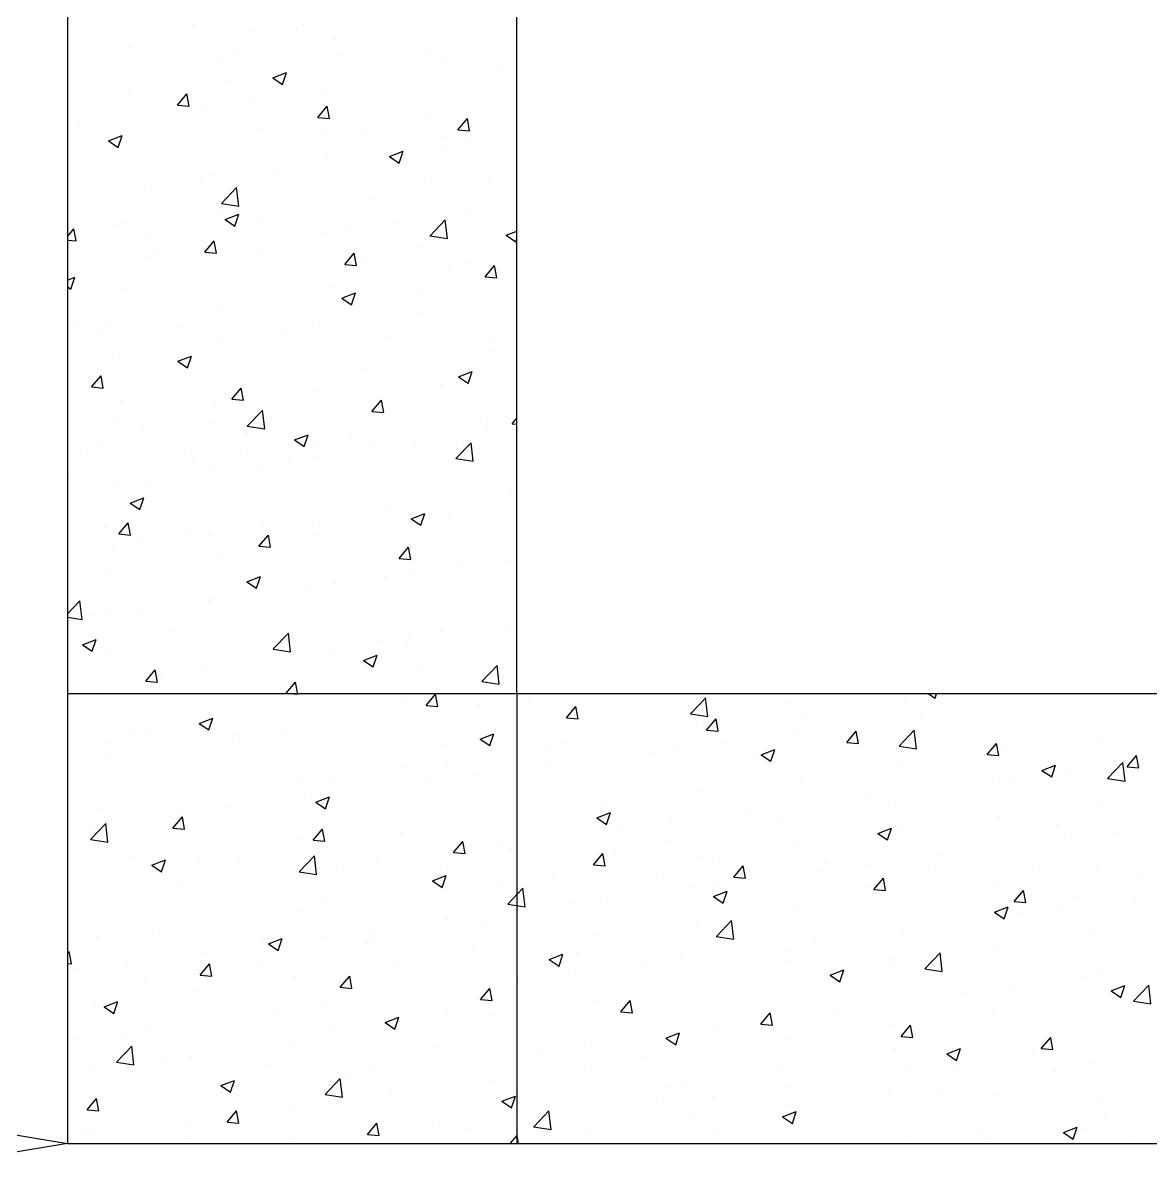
# Model space of a CAD drawing. Header units: millimetres. Extents: x 331487 to 517269, y 198509 to 399936.
# Drawn here: x 425922 to 426499, y 317887 to 318477 of the extents above; entities that cross this region are included whole.
import ezdxf

# ---------------------------------------------------------------- set-up
doc = ezdxf.new("R2010")
doc.units = ezdxf.units.MM
doc.header["$MEASUREMENT"] = 0
doc.layers.add('COLUMN', color=6, linetype='Continuous')
doc.layers.add('FOOTING', color=5, linetype='Continuous')

# ---------------------------------------------------------------- blocks, each defined once
blk = doc.blocks.new('_ClosedBlank')
at = {"color": 0, "linetype": 'ByBlock', "lineweight": -2}
for p, q in [((-1, 0.1667), (0, 0)), ((-1, 0.1667), (-1, -0.1667)), ((0, 0), (-1, -0.1667))]:
    blk.add_line(p, q, dxfattribs=at)

msp = doc.modelspace()

# ---------------------------------------------------------------- linework, layer by layer
at = {"layer": 'COLUMN'}
for p, q in [((425944.35, 321603.51), (425944.35, 317903.51)), ((426174.35, 318133.51), (426174.35, 321603.51)), ((427974.35, 318133.51), (426174.35, 318133.51)), ((425944.35, 317903.51), (428204.35, 317903.51))]:
    msp.add_line(p, q, dxfattribs=at)
at = {"layer": 'COLUMN', "color": 2, "linetype": 'Continuous'}
for p, q in [((425977.02, 318474.22), (425977.02, 318474.22)), ((426008.54, 318475.73), (426008.54, 318475.73)), ((426061.92, 318473.48), (426061.92, 318473.48)), ((426064.92, 318475.8), (426064.92, 318475.8)), ((426039.89, 318472.5), (426039.89, 318472.5)), ((426081.53, 318468.17), (426081.53, 318468.17)), ((426115.3, 318471.22), (426115.3, 318471.22)), ((426168.69, 318468.97), (426168.69, 318468.97)), ((425976.24, 318464.55), (425976.24, 318464.55)), ((425976.74, 318464.19), (425976.74, 318464.19)), ((426029.62, 318462.3), (426029.62, 318462.3)), ((426129.6, 318461.87), (426129.6, 318461.87)), ((426023.21, 318458.16), (426023.21, 318458.16)), ((426083.01, 318460.04), (426083.01, 318460.04)), ((426136.39, 318457.79), (426136.39, 318457.79)), ((426049.45, 318448.68), (426056.45, 318451.37)), ((426054.42, 318445.32), (426056.45, 318451.36)), ((426078.25, 318454.83), (426078.25, 318454.83)), ((426139.65, 318449.66), (426139.65, 318449.66)), ((426164.68, 318452.95), (426164.68, 318452.95)), ((425964.9, 318448.15), (425964.9, 318448.15)), ((426026.31, 318447.34), (426026.31, 318447.34)), ((426049.45, 318448.68), (426054.43, 318445.32)), ((425975.8, 318440.93), (425975.8, 318440.93)), ((426000.71, 318434.66), (426005.53, 318440.41)), ((426006.68, 318434.13), (426005.53, 318440.4)), ((426076.49, 318441.34), (426076.49, 318441.34)), ((426000.71, 318434.66), (426006.69, 318434.14)), ((426013.58, 318433.06), (426013.58, 318433.06)), ((426038.62, 318436.35), (426038.62, 318436.35)), ((426072.43, 318428.39), (426077.26, 318434.13)), ((426078.41, 318427.86), (426077.25, 318434.12)), ((426072.43, 318428.39), (426078.41, 318427.86)), ((426128.38, 318428.58), (426128.38, 318428.58)), ((426144.16, 318422.11), (426148.98, 318427.86)), ((426150.14, 318421.58), (426148.98, 318427.85)), ((425950.43, 318424.74), (425950.43, 318424.74)), ((425988.64, 318424.9), (425988.64, 318424.9)), ((426042.03, 318422.65), (426042.03, 318422.65)), ((426077.04, 318421.54), (426077.04, 318421.54)), ((426095.41, 318420.39), (426095.41, 318420.39)), ((426144.16, 318422.11), (426150.14, 318421.59)), ((425965.43, 318416.42), (425972.43, 318419.11)), ((425965.43, 318416.42), (425970.4, 318413.07)), ((425970.4, 318413.07), (425972.43, 318419.11)), ((426025.1, 318414.05), (426025.1, 318414.05)), ((426135.72, 318418.51), (426135.72, 318418.51)), ((426148.79, 318418.13), (426148.79, 318418.13)), ((426077.4, 318408.5), (426077.4, 318408.5)), ((426109.14, 318408.42), (426116.14, 318411.1)), ((426109.14, 318408.42), (426114.12, 318405.06)), ((426113.34, 318410.21), (426113.34, 318410.21)), ((426114.11, 318405.06), (426116.14, 318411.1)), ((426138.37, 318413.51), (426138.37, 318413.51)), ((425974.59, 318407.64), (425974.59, 318407.64)), ((426012.31, 318396.91), (426012.31, 318396.91)), ((426019.09, 318398.49), (426019.09, 318398.49)), ((426050.18, 318401.9), (426050.18, 318401.9)), ((426159.68, 318396.55), (426159.68, 318396.55)), ((425987.28, 318393.62), (425987.28, 318393.62)), ((426023.14, 318384.37), (426030.93, 318392.48)), ((426032.02, 318382.97), (426030.92, 318392.47)), ((426127.16, 318395.3), (426127.16, 318395.3)), ((425960.77, 318388.48), (425960.77, 318388.48)), ((426075.82, 318388.25), (426075.82, 318388.25)), ((426101.37, 318386.54), (426101.37, 318386.54)), ((426023.13, 318384.35), (426032.02, 318382.97)), ((426023.88, 318380.76), (426023.88, 318380.76)), ((426025.12, 318376.16), (426032.12, 318378.85)), ((426030.09, 318372.81), (426032.12, 318378.85)), ((426149.94, 318379.06), (426149.94, 318379.06)), ((425969.17, 318373.8), (425969.17, 318373.8)), ((425973.37, 318374.35), (425973.37, 318374.35)), ((426025.12, 318376.16), (426030.09, 318372.81)), ((426043.05, 318376.53), (426043.05, 318376.53)), ((426112.07, 318374.07), (426112.07, 318374.07)), ((426129.87, 318367.81), (426137.66, 318375.93)), ((426138.75, 318366.42), (426137.64, 318375.92)), ((425944.35, 318367.49), (425947.68, 318371.46)), ((425948.83, 318365.19), (425947.68, 318371.45)), ((426022.55, 318371.55), (426022.55, 318371.55)), ((426075.94, 318369.29), (426075.94, 318369.29)), ((426087.03, 318370.77), (426087.03, 318370.77)), ((426129.32, 318367.03), (426129.32, 318367.03)), ((426129.85, 318367.8), (426138.75, 318366.42)), ((426168.83, 318368.15), (426174.35, 318370.27)), ((426168.83, 318368.15), (426173.81, 318364.8)), ((425944.35, 318365.59), (425948.84, 318365.19)), ((425984.73, 318366.52), (425984.73, 318366.52)), ((426014.58, 318359.44), (426019.4, 318365.19)), ((426020.56, 318358.91), (426019.4, 318365.18)), ((426023.88, 318362.46), (426023.88, 318362.46)), ((426125.95, 318362.01), (426125.95, 318362.01)), ((426173.8, 318364.8), (426174.35, 318366.42)), ((425986, 318357.47), (425986, 318357.47)), ((425990.26, 318360.37), (425990.26, 318360.37)), ((426014.58, 318359.44), (426020.56, 318358.92)), ((426043.64, 318358.11), (426043.64, 318358.11)), ((426074.6, 318354.96), (426074.6, 318354.96)), ((426086.31, 318353.17), (426091.13, 318358.91)), ((426092.28, 318352.64), (426091.13, 318358.9)), ((426097.02, 318355.86), (426097.02, 318355.86)), ((425960.97, 318354.18), (425960.97, 318354.18)), ((426086.31, 318353.17), (426092.29, 318352.64)), ((426139.56, 318351.55), (426139.56, 318351.55)), ((426150.4, 318353.6), (426150.4, 318353.6)), ((426158.04, 318346.89), (426162.86, 318352.64)), ((426164.01, 318346.36), (426162.85, 318352.63)), ((425944.35, 318345.16), (425948.1, 318346.6)), ((425946.07, 318340.55), (425948.09, 318346.6)), ((426022.67, 318347.47), (426022.67, 318347.47)), ((426158.04, 318346.89), (426164.01, 318346.37)), ((425944.35, 318341.72), (425946.07, 318340.55)), ((425972.16, 318341.07), (425972.16, 318341.07)), ((426081.24, 318341.54), (426081.24, 318341.54)), ((426084.81, 318335.9), (426091.81, 318338.59)), ((426089.78, 318332.54), (426091.81, 318338.59)), ((426123.63, 318339.61), (426123.63, 318339.61)), ((426022.92, 318331.53), (426022.92, 318331.53)), ((426084.81, 318335.9), (426089.78, 318332.55)), ((426085.76, 318334.63), (426085.76, 318334.63)), ((426060.72, 318331.33), (426060.72, 318331.33)), ((426124.73, 318328.72), (426124.73, 318328.72)), ((425949.28, 318322.97), (425949.28, 318322.97)), ((425964.6, 318321.52), (425964.6, 318321.52)), ((425997.57, 318323.02), (425997.57, 318323.02)), ((426002.66, 318320.71), (426002.66, 318320.71)), ((426073.39, 318321.68), (426073.39, 318321.68)), ((425959.7, 318318.03), (425959.7, 318318.03)), ((426021.45, 318314.18), (426021.45, 318314.18)), ((426056.04, 318318.46), (426056.04, 318318.46)), ((426109.42, 318316.2), (426109.42, 318316.2)), ((426162.8, 318313.95), (426162.8, 318313.95)), ((425970.94, 318307.78), (425970.94, 318307.78)), ((426160.48, 318308.49), (426160.48, 318308.49)), ((426000.79, 318303.65), (426007.79, 318306.34)), ((426000.79, 318303.65), (426005.76, 318300.29)), ((426005.76, 318300.29), (426007.79, 318306.33)), ((425956.73, 318290.5), (425961.55, 318296.24)), ((425962.71, 318289.97), (425961.55, 318296.24)), ((426097.32, 318300.17), (426097.32, 318300.17)), ((426144.5, 318295.64), (426151.5, 318298.33)), ((426149.47, 318292.28), (426151.5, 318298.33)), ((426174.03, 318301.83), (426174.03, 318301.83)), ((425956.73, 318290.5), (425962.71, 318289.97)), ((426034.42, 318291.89), (426034.42, 318291.89)), ((426059.45, 318295.19), (426059.45, 318295.19)), ((426123.52, 318295.43), (426123.52, 318295.43)), ((426135.43, 318291.88), (426135.43, 318291.88)), ((426144.5, 318295.64), (426149.48, 318292.28)), ((426028.46, 318284.22), (426033.28, 318289.97)), ((426028.46, 318284.22), (426034.44, 318283.7)), ((426034.43, 318283.69), (426033.28, 318289.96)), ((426072.17, 318288.39), (426072.17, 318288.39)), ((425971.26, 318283.58), (425971.26, 318283.58)), ((426020.23, 318280.89), (426020.23, 318280.89)), ((426036.4, 318270.4), (426044.19, 318278.52)), ((426045.28, 318269.01), (426044.18, 318278.51)), ((426077.11, 318281.87), (426077.11, 318281.87)), ((426100.18, 318277.95), (426105.01, 318283.69)), ((426106.16, 318277.42), (426105, 318283.69)), ((425969.72, 318274.49), (425969.72, 318274.49)), ((426100.19, 318277.95), (426106.16, 318277.42)), ((426171.91, 318271.67), (426174.35, 318274.58)), ((425983.18, 318269.62), (425983.18, 318269.62)), ((426018.79, 318271.86), (426018.79, 318271.86)), ((426036.39, 318270.39), (426045.28, 318269.01)), ((426036.57, 318267.36), (426036.57, 318267.36)), ((426134.17, 318269.05), (426134.17, 318269.05)), ((426159.21, 318272.34), (426159.21, 318272.34)), ((426159.39, 318269.93), (426159.39, 318269.93)), ((426171.91, 318271.67), (426174.35, 318271.46)), ((426172.81, 318268.54), (426172.81, 318268.54)), ((425960.47, 318261.85), (425960.47, 318261.85)), ((426060.48, 318263.39), (426067.48, 318266.07)), ((426060.48, 318263.39), (426065.45, 318260.03)), ((426065.45, 318260.03), (426067.48, 318266.07)), ((426071.02, 318260.73), (426071.02, 318260.73)), ((426089.95, 318265.1), (426089.95, 318265.1)), ((426122.3, 318262.14), (426122.3, 318262.14)), ((426143.13, 318253.85), (426150.91, 318261.97)), ((426143.33, 318262.85), (426143.33, 318262.85)), ((426152.01, 318252.46), (426150.9, 318261.95)), ((425950.89, 318258.44), (425950.89, 318258.44)), ((426004.27, 318256.18), (426004.27, 318256.18)), ((426033.14, 318255.75), (426033.14, 318255.75)), ((426070.96, 318255.1), (426070.96, 318255.1)), ((426101.07, 318259.91), (426101.07, 318259.91)), ((426008.11, 318252.45), (426008.11, 318252.45)), ((426042.75, 318249.9), (426042.75, 318249.9)), ((426057.65, 318253.93), (426057.65, 318253.93)), ((426111.03, 318251.67), (426111.03, 318251.67)), ((426143.11, 318253.84), (426152.01, 318252.46)), ((426164.42, 318249.42), (426164.42, 318249.42)), ((425944.96, 318244.14), (425944.96, 318244.14)), ((426019.02, 318247.6), (426019.02, 318247.6)), ((425968.51, 318241.2), (425968.51, 318241.2)), ((425984.43, 318239.89), (425984.43, 318239.89)), ((426170.77, 318237.89), (426170.77, 318237.89)), ((425976.46, 318231.13), (425983.46, 318233.82)), ((425976.46, 318231.13), (425981.43, 318227.78)), ((425981.43, 318227.78), (425983.45, 318233.82)), ((426132.9, 318232.9), (426132.9, 318232.9)), ((426171.6, 318235.25), (426171.6, 318235.25)), ((426107.87, 318229.6), (426107.87, 318229.6)), ((426120.17, 318223.12), (426127.17, 318225.81)), ((426121.08, 318228.85), (426121.08, 318228.85)), ((426125.14, 318219.77), (426127.17, 318225.81)), ((425970.61, 318215.28), (425975.43, 318221.02)), ((425976.58, 318214.75), (425975.43, 318221.02)), ((426044.71, 318221.29), (426044.71, 318221.29)), ((426069.74, 318221.81), (426069.74, 318221.81)), ((426120.17, 318223.12), (426125.14, 318219.77)), ((426139.26, 318224.92), (426139.26, 318224.92)), ((425963.29, 318218.78), (425963.29, 318218.78)), ((425970.61, 318215.28), (425976.59, 318214.76)), ((426006.84, 318216.3), (426006.84, 318216.3)), ((426016.67, 318216.53), (426016.67, 318216.53)), ((426017.8, 318214.31), (426017.8, 318214.31)), ((426042.33, 318209), (426047.15, 318214.75)), ((426048.31, 318208.47), (426047.15, 318214.74)), ((426070.05, 318214.27), (426070.05, 318214.27)), ((426080.94, 318214.91), (426080.94, 318214.91)), ((425967.29, 318207.91), (425967.29, 318207.91)), ((425981.8, 318213.01), (425981.8, 318213.01)), ((426042.33, 318209), (426048.31, 318208.48)), ((426114.06, 318202.73), (426118.88, 318208.47)), ((426120.03, 318202.2), (426118.88, 318208.47)), ((426123.44, 318212.02), (426123.44, 318212.02)), ((426022.62, 318204.9), (426022.62, 318204.9)), ((426114.06, 318202.73), (426120.04, 318202.2)), ((426170.38, 318201.96), (426170.38, 318201.96)), ((426144.47, 318198.45), (426144.47, 318198.45)), ((425964.31, 318194.89), (425964.31, 318194.89)), ((426036.15, 318190.87), (426043.15, 318193.56)), ((426036.15, 318190.87), (426041.12, 318187.52)), ((426041.12, 318187.51), (426043.14, 318193.56)), ((426081.56, 318190.16), (426081.56, 318190.16)), ((426106.59, 318193.46), (426106.59, 318193.46)), ((426119.87, 318195.56), (426119.87, 318195.56)), ((426068.52, 318188.52), (426068.52, 318188.52)), ((425944.35, 318174.46), (425950.72, 318181.11)), ((425951.82, 318171.6), (425950.71, 318181.09)), ((426016.59, 318181.02), (426016.59, 318181.02)), ((426018.4, 318181.85), (426018.4, 318181.85)), ((425944.35, 318172.75), (425951.82, 318171.6)), ((425955.5, 318173.57), (425955.5, 318173.57)), ((425966.08, 318174.62), (425966.08, 318174.62)), ((425980.53, 318176.86), (425980.53, 318176.86)), ((426169.16, 318168.67), (426169.16, 318168.67)), ((425952.12, 318158.62), (425959.13, 318161.31)), ((425957.09, 318155.26), (425959.12, 318161.3)), ((425997.2, 318165.43), (425997.2, 318165.43)), ((426049.66, 318156.44), (426057.45, 318164.56)), ((426050.58, 318163.17), (426050.58, 318163.17)), ((426058.54, 318155.04), (426057.44, 318164.54)), ((426103.96, 318160.92), (426103.96, 318160.92)), ((426118.65, 318162.27), (426118.65, 318162.27)), ((426135.13, 318165.25), (426135.13, 318165.25)), ((425952.12, 318158.62), (425957.1, 318155.26)), ((426049.65, 318156.42), (426058.54, 318155.04)), ((426067.31, 318155.23), (426067.31, 318155.23)), ((426076.81, 318155.24), (426076.81, 318155.24)), ((426118.16, 318159), (426118.16, 318159)), ((426157.34, 318158.66), (426157.34, 318158.66)), ((425964.9, 318154.25), (425964.9, 318154.25)), ((426018.28, 318152), (426018.28, 318152)), ((426055.25, 318150.72), (426055.25, 318150.72)), ((426071.66, 318149.74), (426071.66, 318149.74)), ((426080.29, 318154.02), (426080.29, 318154.02)), ((426095.84, 318150.61), (426102.84, 318153.3)), ((426095.84, 318150.61), (426100.81, 318147.25)), ((426100.81, 318147.25), (426102.84, 318153.3)), ((425984.48, 318140.06), (425989.3, 318145.8)), ((425990.46, 318139.53), (425989.3, 318145.8)), ((426015.37, 318147.73), (426015.37, 318147.73)), ((426018.5, 318145.23), (426018.5, 318145.23)), ((426125.05, 318147.49), (426125.05, 318147.49)), ((426156.38, 318139.89), (426164.17, 318148)), ((426159.09, 318143.3), (426159.09, 318143.3)), ((426165.26, 318138.49), (426164.16, 318147.99)), ((425954.22, 318137.42), (425954.22, 318137.42)), ((425964.86, 318141.33), (425964.86, 318141.33)), ((425984.48, 318140.06), (425990.46, 318139.54)), ((425992.1, 318142.41), (425992.1, 318142.41)), ((426056.21, 318133.78), (426061.03, 318139.53)), ((426062.18, 318133.25), (426061.03, 318139.52)), ((426156.37, 318139.87), (426165.26, 318138.49)), ((425960.18, 318135.22), (425960.18, 318135.22)), ((426056.21, 318133.78), (426062.19, 318133.26)), ((426100.78, 318133.29), (426100.78, 318133.29)), ((426127.94, 318127.51), (426132.76, 318133.25)), ((426133.91, 318126.98), (426132.75, 318133.25)), ((426167.95, 318135.38), (426167.95, 318135.38)), ((426180.04, 318131.17), (426180.04, 318131.17)), ((426263.11, 318123.33), (426270.9, 318131.45)), ((426271.99, 318121.94), (426270.88, 318131.44)), ((426384.87, 318133.51), (426388.24, 318131.24)), ((426388.23, 318131.23), (426389, 318133.51)), ((426117.44, 318128.98), (426117.44, 318128.98)), ((426127.94, 318127.51), (426133.91, 318126.99)), ((426155.01, 318127.88), (426155.01, 318127.88)), ((426199.66, 318121.23), (426204.48, 318126.98)), ((426205.64, 318120.7), (426204.48, 318126.97)), ((426313.92, 318128.32), (426313.92, 318128.32)), ((426372.46, 318130.53), (426372.46, 318130.53)), ((426405.86, 318124.93), (426405.86, 318124.93)), ((426443.73, 318129.91), (426443.73, 318129.91)), ((426011.82, 318118.36), (426018.82, 318121.04)), ((426016.79, 318115), (426018.81, 318121.04)), ((426042.46, 318123.28), (426042.46, 318123.28)), ((426066.09, 318121.94), (426066.09, 318121.94)), ((426091.85, 318119.56), (426091.85, 318119.56)), ((426199.66, 318121.23), (426205.64, 318120.71)), ((426263.09, 318123.32), (426271.99, 318121.94)), ((426271.39, 318114.96), (426276.21, 318120.7)), ((426277.36, 318114.43), (426276.21, 318120.7)), ((426320.52, 318123.03), (426320.52, 318123.03)), ((426380.82, 318121.63), (426380.82, 318121.63)), ((425977.3, 318114.6), (425977.3, 318114.6)), ((425984.14, 318113.26), (425984.14, 318113.26)), ((426011.82, 318118.36), (426016.79, 318115)), ((426014.15, 318114.44), (426014.15, 318114.44)), ((426053.98, 318114.58), (426053.98, 318114.58)), ((426255.6, 318118.31), (426255.6, 318118.31)), ((426270.01, 318116.63), (426270.01, 318116.63)), ((426271.39, 318114.96), (426277.36, 318114.44)), ((426317.67, 318113.31), (426317.67, 318113.31)), ((426343.11, 318108.68), (426347.93, 318114.43)), ((426349.09, 318108.15), (426347.93, 318114.42)), ((426369.83, 318106.78), (426377.62, 318114.9)), ((426378.71, 318105.39), (426377.61, 318114.89)), ((425963.64, 318108.04), (425963.64, 318108.04)), ((426028.95, 318111.28), (426028.95, 318111.28)), ((426030.69, 318112.34), (426030.69, 318112.34)), ((426084.07, 318110.09), (426084.07, 318110.09)), ((426137.45, 318107.83), (426137.45, 318107.83)), ((426155.53, 318110.35), (426162.53, 318113.04)), ((426155.53, 318110.35), (426160.5, 318106.99)), ((426160.5, 318106.99), (426162.53, 318113.03)), ((426197.29, 318108.3), (426197.29, 318108.3)), ((426218.67, 318109.59), (426218.67, 318109.59)), ((426279.8, 318108.33), (426279.8, 318108.33)), ((426343.11, 318108.68), (426349.09, 318108.16)), ((426414.84, 318102.41), (426419.66, 318108.15)), ((426420.81, 318101.88), (426419.66, 318108.15)), ((426473.1, 318110.68), (426473.1, 318110.68)), ((425965.79, 318102.97), (425965.79, 318102.97)), ((426166.73, 318102.09), (426166.73, 318102.09)), ((426190.83, 318105.58), (426190.83, 318105.58)), ((426244.21, 318103.32), (426244.21, 318103.32)), ((426254.76, 318105.03), (426254.76, 318105.03)), ((426299.24, 318102.34), (426306.24, 318105.03)), ((426299.24, 318102.34), (426304.22, 318098.98)), ((426304.21, 318098.98), (426306.24, 318105.02)), ((426369.82, 318106.77), (426378.71, 318105.39)), ((426414.84, 318102.41), (426420.82, 318101.88)), ((426422.59, 318104.28), (426422.59, 318104.28)), ((426486.57, 318096.13), (426491.39, 318101.88)), ((426492.54, 318095.6), (426491.38, 318101.87)), ((426116.22, 318095.69), (426116.22, 318095.69)), ((426138.97, 318098.29), (426138.97, 318098.29)), ((426191.61, 318096.72), (426191.61, 318096.72)), ((426297.6, 318101.07), (426297.6, 318101.07)), ((426350.98, 318098.81), (426350.98, 318098.81)), ((426371.25, 318097.24), (426371.25, 318097.24)), ((426404.36, 318096.55), (426404.36, 318096.55)), ((426442.95, 318094.33), (426449.96, 318097.02)), ((426447.92, 318090.97), (426449.95, 318097.02)), ((426476.56, 318090.23), (426484.35, 318098.35)), ((426480.58, 318098.78), (426480.58, 318098.78)), ((426485.44, 318088.84), (426484.33, 318098.33)), ((426484.75, 318098.69), (426484.75, 318098.69)), ((426486.57, 318096.13), (426492.54, 318095.61)), ((426153.73, 318091.73), (426153.73, 318091.73)), ((426319.31, 318089.74), (426319.31, 318089.74)), ((426417.43, 318090.47), (426417.43, 318090.47)), ((426442.95, 318094.33), (426447.93, 318090.97)), ((426457.74, 318094.3), (426457.74, 318094.3)), ((426476.54, 318090.22), (426485.44, 318088.84)), ((426064.88, 318088.65), (426064.88, 318088.65)), ((426080.65, 318088.28), (426080.65, 318088.28)), ((426128.7, 318088.44), (426128.7, 318088.44)), ((426379.55, 318085.48), (426379.55, 318085.48)), ((426426.43, 318088.68), (426426.43, 318088.68)), ((426012.94, 318081.15), (426012.94, 318081.15)), ((426022.33, 318078.27), (426022.33, 318078.27)), ((426065.55, 318080.12), (426065.55, 318080.12)), ((426071.51, 318078.09), (426078.51, 318080.78)), ((426071.51, 318078.09), (426076.48, 318074.74)), ((426076.48, 318074.74), (426078.5, 318080.78)), ((426268.8, 318083.34), (426268.8, 318083.34)), ((426354.52, 318082.19), (426354.52, 318082.19)), ((426368.11, 318078.67), (426368.11, 318078.67)), ((425962.43, 318074.75), (425962.43, 318074.75)), ((426002.64, 318071.84), (426002.64, 318071.84)), ((426027.67, 318075.14), (426027.67, 318075.14)), ((426215.22, 318070.09), (426222.22, 318072.77)), ((426217.45, 318076.3), (426217.45, 318076.3)), ((426220.19, 318066.73), (426222.22, 318072.77)), ((426291.36, 318073.87), (426291.36, 318073.87)), ((426471.89, 318077.39), (426471.89, 318077.39)), ((425956.19, 318059.03), (425963.98, 318067.14)), ((425965.07, 318057.63), (425963.97, 318067.13)), ((425964.01, 318068.26), (425964.01, 318068.26)), ((425998.36, 318064.84), (426003.18, 318070.59)), ((426004.33, 318064.31), (426003.18, 318070.58)), ((426165.52, 318068.8), (426165.52, 318068.8)), ((426215.22, 318070.09), (426220.19, 318066.73)), ((426253.49, 318068.89), (426253.49, 318068.89)), ((426309.79, 318068.66), (426309.79, 318068.66)), ((426421.37, 318070.99), (426421.37, 318070.99)), ((426450.39, 318066.72), (426450.39, 318066.72)), ((425957.83, 318063.5), (425957.83, 318063.5)), ((425998.36, 318064.84), (426004.34, 318064.32)), ((426011.21, 318061.24), (426011.21, 318061.24)), ((426070.08, 318058.56), (426074.91, 318064.31)), ((426076.06, 318058.03), (426074.9, 318064.3)), ((426115, 318062.4), (426115, 318062.4)), ((426228.46, 318065.59), (426228.46, 318065.59)), ((426358.93, 318062.08), (426365.93, 318064.76)), ((426358.93, 318062.08), (426363.91, 318058.72)), ((426363.9, 318058.72), (426365.93, 318064.76)), ((426370.03, 318063.95), (426370.03, 318063.95)), ((426479.31, 318062.64), (426479.31, 318062.64)), ((425956.18, 318059.01), (425965.07, 318057.63)), ((426063.66, 318055.36), (426063.66, 318055.36)), ((426064.59, 318058.99), (426064.59, 318058.99)), ((426070.08, 318058.56), (426076.06, 318058.04)), ((426117.98, 318056.73), (426117.98, 318056.73)), ((426141.81, 318052.29), (426146.63, 318058.03)), ((426147.79, 318051.76), (426146.63, 318058.03)), ((426165.3, 318057.28), (426165.3, 318057.28)), ((426171.36, 318054.48), (426171.36, 318054.48)), ((426251.48, 318058.64), (426251.48, 318058.64)), ((426318.09, 318056.45), (426318.09, 318056.45)), ((426392.07, 318056.71), (426392.07, 318056.71)), ((426454.27, 318059.34), (426454.27, 318059.34)), ((425978.91, 318050.07), (425978.91, 318050.07)), ((425987.48, 318045.84), (425994.49, 318048.53)), ((425992.45, 318042.48), (425994.48, 318048.53)), ((426062.92, 318042.47), (426070.71, 318050.59)), ((426071.8, 318041.08), (426070.69, 318050.58)), ((426102.39, 318049), (426102.39, 318049)), ((426127.43, 318052.29), (426127.43, 318052.29)), ((426141.81, 318052.29), (426147.79, 318051.77)), ((426193.16, 318048.63), (426193.16, 318048.63)), ((426213.54, 318046.01), (426218.36, 318051.76)), ((426219.51, 318045.48), (426218.35, 318051.75)), ((426224.74, 318052.22), (426224.74, 318052.22)), ((426267.58, 318050.05), (426267.58, 318050.05)), ((426278.12, 318049.97), (426278.12, 318049.97)), ((426391.12, 318051.03), (426391.12, 318051.03)), ((425987.48, 318045.84), (425992.46, 318042.49)), ((426011.72, 318047.86), (426011.72, 318047.86)), ((426032.3, 318047.81), (426032.3, 318047.81)), ((426062.9, 318042.46), (426071.8, 318041.08)), ((426085.68, 318045.56), (426085.68, 318045.56)), ((426139.06, 318043.3), (426139.06, 318043.3)), ((426213.54, 318046.01), (426219.51, 318045.49)), ((426216.24, 318043.01), (426216.24, 318043.01)), ((426285.26, 318039.74), (426290.08, 318045.48)), ((426291.24, 318039.21), (426290.08, 318045.48)), ((426328.21, 318042.75), (426328.21, 318042.75)), ((426331.5, 318047.71), (426331.5, 318047.71)), ((426333.76, 318046.7), (426333.76, 318046.7)), ((426353.24, 318046.04), (426353.24, 318046.04)), ((426384.89, 318045.46), (426384.89, 318045.46)), ((426438.27, 318043.2), (426438.27, 318043.2)), ((426470.67, 318044.11), (426470.67, 318044.11)), ((425961.21, 318041.46), (425961.21, 318041.46)), ((426039.24, 318040.68), (426039.24, 318040.68)), ((426131.2, 318037.83), (426138.2, 318040.52)), ((426131.2, 318037.83), (426136.17, 318034.48)), ((426134.84, 318038.62), (426134.84, 318038.62)), ((426136.17, 318034.48), (426138.19, 318040.52)), ((426192.44, 318041.04), (426192.44, 318041.04)), ((426245.83, 318038.79), (426245.83, 318038.79)), ((426275.44, 318036.69), (426275.44, 318036.69)), ((426285.26, 318039.74), (426291.24, 318039.22)), ((426299.21, 318036.53), (426299.21, 318036.53)), ((426356.99, 318033.46), (426361.81, 318039.21)), ((426362.96, 318032.93), (426361.81, 318039.2)), ((426420.16, 318037.7), (426420.16, 318037.7)), ((426491.65, 318040.94), (426491.65, 318040.94)), ((425976.33, 318032.4), (425976.33, 318032.4)), ((426001.37, 318035.69), (426001.37, 318035.69)), ((426164.3, 318035.51), (426164.3, 318035.51)), ((426169.64, 318025.92), (426177.43, 318034.04)), ((426178.52, 318024.53), (426177.42, 318034.03)), ((426265.06, 318034.43), (426265.06, 318034.43)), ((426274.91, 318029.82), (426281.91, 318032.51)), ((426279.88, 318026.47), (426281.91, 318032.51)), ((426352.59, 318034.28), (426352.59, 318034.28)), ((426356.99, 318033.46), (426362.97, 318032.94)), ((426368.81, 318030.66), (426368.81, 318030.66)), ((426405.97, 318032.02), (426405.97, 318032.02)), ((426428.71, 318027.19), (426433.54, 318032.93)), ((426434.69, 318026.66), (426433.53, 318032.93)), ((426488.58, 318031.72), (426488.58, 318031.72)), ((426076.52, 318028.61), (426076.52, 318028.61)), ((426113.79, 318029.11), (426113.79, 318029.11)), ((426169.63, 318025.91), (426178.52, 318024.53)), ((426202.15, 318026.15), (426202.15, 318026.15)), ((426217.12, 318026.68), (426217.12, 318026.68)), ((426227.18, 318029.45), (426227.18, 318029.45)), ((426274.91, 318029.82), (426279.88, 318026.47)), ((426428.71, 318027.19), (426434.69, 318026.67)), ((426459.35, 318029.77), (426459.35, 318029.77)), ((426490.87, 318028.18), (426490.87, 318028.18)), ((426062.44, 318022.07), (426062.44, 318022.07)), ((426316.88, 318023.16), (426316.88, 318023.16)), ((426418.62, 318021.81), (426425.62, 318024.5)), ((426418.62, 318021.81), (426423.6, 318018.46)), ((426423.59, 318018.46), (426425.62, 318024.5)), ((426427.97, 318019.9), (426427.97, 318019.9)), ((426430.27, 318021.71), (426430.27, 318021.71)), ((426453, 318023.2), (426453, 318023.2)), ((426010.51, 318014.57), (426010.51, 318014.57)), ((426018.2, 318018.6), (426018.2, 318018.6)), ((426101.12, 318012.85), (426101.12, 318012.85)), ((426138.99, 318017.84), (426138.99, 318017.84)), ((426158.8, 318016.67), (426158.8, 318016.67)), ((426266.37, 318016.76), (426266.37, 318016.76)), ((426276.37, 318009.37), (426284.15, 318017.49)), ((426285.25, 318007.98), (426284.14, 318017.47)), ((425959.88, 318008.59), (425959.88, 318008.59)), ((425960, 318008.17), (425960, 318008.17)), ((425991.32, 318010.41), (425991.32, 318010.41)), ((426044.7, 318008.16), (426044.7, 318008.16)), ((426047.17, 318005.58), (426054.18, 318008.27)), ((426052.14, 318002.22), (426054.17, 318008.27)), ((426076.09, 318009.55), (426076.09, 318009.55)), ((426215.02, 318009.72), (426215.02, 318009.72)), ((426276.35, 318009.36), (426285.25, 318007.98)), ((426364.81, 318011.59), (426364.81, 318011.59)), ((426371.95, 318011.7), (426371.95, 318011.7)), ((426469.45, 318010.82), (426469.45, 318010.82)), ((425944.35, 318000.47), (425945.33, 318001.64)), ((425946.48, 317995.37), (425945.33, 318001.63)), ((426012.93, 318001.24), (426012.93, 318001.24)), ((426047.17, 318005.58), (426052.15, 318002.22)), ((426098.08, 318005.9), (426098.08, 318005.9)), ((426100.48, 318006.66), (426100.48, 318006.66)), ((426151.46, 318003.65), (426151.46, 318003.65)), ((426163.08, 318002.22), (426163.08, 318002.22)), ((426204.85, 318001.39), (426204.85, 318001.39)), ((426301.9, 318003.31), (426301.9, 318003.31)), ((426313.63, 318001.69), (426313.63, 318001.69)), ((426326.94, 318006.6), (426326.94, 318006.6)), ((426418.94, 318004.41), (426418.94, 318004.41)), ((425944.35, 317995.56), (425946.48, 317995.37)), ((425975.06, 317996.25), (425975.06, 317996.25)), ((426012.23, 317989.62), (426017.05, 317995.37)), ((426018.21, 317989.09), (426017.05, 317995.36)), ((426042.16, 317996.65), (426042.16, 317996.65)), ((426112.57, 317995.82), (426112.57, 317995.82)), ((426190.89, 317997.57), (426197.89, 318000.26)), ((426190.89, 317997.57), (426195.86, 317994.22)), ((426195.86, 317994.21), (426197.89, 318000.26)), ((426258.23, 317999.14), (426258.23, 317999.14)), ((426311.61, 317996.88), (426311.61, 317996.88)), ((426367.6, 317997.37), (426367.6, 317997.37)), ((426383.09, 317992.82), (426390.88, 318000.94)), ((426391.97, 317991.42), (426390.87, 318000.92)), ((425950.02, 317992.96), (425950.02, 317992.96)), ((426012.23, 317989.62), (426018.21, 317989.1)), ((426200.88, 317990.01), (426200.88, 317990.01)), ((426238.75, 317994.99), (426238.75, 317994.99)), ((426255.31, 317991.68), (426255.31, 317991.68)), ((426315.66, 317989.88), (426315.66, 317989.88)), ((426334.6, 317989.56), (426341.6, 317992.25)), ((426334.6, 317989.56), (426339.57, 317986.21)), ((426339.57, 317986.2), (426341.6, 317992.25)), ((426364.99, 317994.62), (426364.99, 317994.62)), ((426383.08, 317992.8), (426391.97, 317991.42)), ((426418.37, 317992.37), (426418.37, 317992.37)), ((426471.76, 317990.11), (426471.76, 317990.11)), ((425983.84, 317986.64), (425983.84, 317986.64)), ((426061.23, 317988.78), (426061.23, 317988.78)), ((426083.96, 317983.35), (426088.78, 317989.09)), ((426083.96, 317983.35), (426089.94, 317982.82)), ((426089.93, 317982.82), (426088.78, 317989.08)), ((426175.84, 317986.71), (426175.84, 317986.71)), ((426265.15, 317983.47), (426265.15, 317983.47)), ((426426.69, 317983.76), (426426.69, 317983.76)), ((426464.57, 317988.74), (426464.57, 317988.74)), ((426478.31, 317981.55), (426485.32, 317984.24)), ((426483.28, 317978.2), (426485.31, 317984.24)), ((426489.81, 317976.27), (426497.6, 317984.38)), ((426498.69, 317974.87), (426497.59, 317984.37)), ((426009.29, 317981.28), (426009.29, 317981.28)), ((426112.69, 317978.4), (426112.69, 317978.4)), ((426155.69, 317977.07), (426160.51, 317982.82)), ((426161.66, 317976.54), (426160.5, 317982.81)), ((426196.99, 317981.67), (426196.99, 317981.67)), ((426401.66, 317980.46), (426401.66, 317980.46)), ((426468.24, 317977.53), (426468.24, 317977.53)), ((426478.31, 317981.55), (426483.29, 317978.2)), ((425958.78, 317974.88), (425958.78, 317974.88)), ((425963.15, 317973.33), (425970.15, 317976.01)), ((425963.15, 317973.33), (425968.13, 317969.97)), ((425968.12, 317969.97), (425970.15, 317976.01)), ((426074.81, 317973.41), (426074.81, 317973.41)), ((426138.67, 317971.66), (426138.67, 317971.66)), ((426155.69, 317977.07), (426161.66, 317976.55)), ((426213.81, 317976.43), (426213.81, 317976.43)), ((426227.41, 317970.79), (426232.23, 317976.54)), ((426233.39, 317970.26), (426232.23, 317976.53)), ((426338.5, 317972.15), (426338.5, 317972.15)), ((426484.46, 317972.06), (426484.46, 317972.06)), ((426489.8, 317976.25), (426498.69, 317974.87)), ((426049.78, 317970.11), (426049.78, 317970.11)), ((426106.87, 317965.32), (426113.87, 317968.01)), ((426111.84, 317961.96), (426113.86, 317968)), ((426161.87, 317968.94), (426161.87, 317968.94)), ((426227.41, 317970.79), (426233.39, 317970.27)), ((426299.14, 317964.52), (426303.96, 317970.26)), ((426300.63, 317967.16), (426300.63, 317967.16)), ((426305.11, 317963.99), (426303.96, 317970.26)), ((426417.73, 317971.12), (426417.73, 317971.12)), ((425986.62, 317961.8), (425986.62, 317961.8)), ((426080.35, 317961.65), (426080.35, 317961.65)), ((426106.87, 317965.32), (426111.84, 317961.96)), ((426111.36, 317962.53), (426111.36, 317962.53)), ((426250.58, 317957.31), (426257.58, 317960)), ((426255.55, 317953.95), (426257.58, 317959.99)), ((426275.6, 317963.86), (426275.6, 317963.86)), ((426299.14, 317964.52), (426305.11, 317964)), ((426366.38, 317964.08), (426366.38, 317964.08)), ((426370.86, 317958.24), (426375.68, 317963.99)), ((426376.84, 317957.71), (426375.68, 317963.98)), ((426426.14, 317962.05), (426426.14, 317962.05)), ((425948.75, 317956.81), (425948.75, 317956.81)), ((425971.84, 317959.31), (425971.84, 317959.31)), ((426025.23, 317957.06), (426025.23, 317957.06)), ((426060.01, 317955.49), (426060.01, 317955.49)), ((426078.61, 317954.8), (426078.61, 317954.8)), ((426212.44, 317955.55), (426212.44, 317955.55)), ((426250.58, 317957.31), (426255.55, 317953.95)), ((426314.44, 317956.59), (426314.44, 317956.59)), ((426370.86, 317958.24), (426376.84, 317957.72)), ((426442.59, 317951.97), (426447.41, 317957.71)), ((426448.56, 317951.44), (426447.41, 317957.71)), ((425969.45, 317945.06), (425977.24, 317953.18)), ((425978.33, 317943.67), (425977.23, 317953.17)), ((426008.07, 317947.99), (426008.07, 317947.99)), ((426022.04, 317951.64), (426022.04, 317951.64)), ((426131.99, 317952.55), (426131.99, 317952.55)), ((426174.57, 317950.56), (426174.57, 317950.56)), ((426185.37, 317950.29), (426185.37, 317950.29)), ((426238.75, 317948.04), (426238.75, 317948.04)), ((426263.93, 317950.18), (426263.93, 317950.18)), ((426367.82, 317952.04), (426367.82, 317952.04)), ((426394.29, 317949.3), (426401.29, 317951.99)), ((426394.29, 317949.3), (426399.27, 317945.94)), ((426399.26, 317945.94), (426401.29, 317951.99)), ((426438.26, 317949.3), (426438.26, 317949.3)), ((426442.59, 317951.97), (426448.57, 317951.45)), ((425969.44, 317945.05), (425978.33, 317943.67)), ((425992.93, 317945.88), (425992.93, 317945.88)), ((426046.31, 317943.63), (426046.31, 317943.63)), ((426149.53, 317947.27), (426149.53, 317947.27)), ((426212.59, 317943.14), (426212.59, 317943.14)), ((426292.14, 317945.78), (426292.14, 317945.78)), ((426345.52, 317943.52), (426345.52, 317943.52)), ((426400.39, 317944.32), (426400.39, 317944.32)), ((426467.02, 317944.24), (426467.02, 317944.24)), ((425957.56, 317941.59), (425957.56, 317941.59)), ((425963.72, 317941.63), (425963.72, 317941.63)), ((426076.18, 317928.51), (426083.96, 317936.63)), ((426085.06, 317927.12), (426083.95, 317936.61)), ((426086.38, 317938.95), (426086.38, 317938.95)), ((426099.69, 317941.37), (426099.69, 317941.37)), ((426153.07, 317939.11), (426153.07, 317939.11)), ((426206.46, 317936.86), (426206.46, 317936.86)), ((426309.5, 317942.03), (426309.5, 317942.03)), ((426375.35, 317941.02), (426375.35, 317941.02)), ((426398.9, 317941.27), (426398.9, 317941.27)), ((426416.51, 317937.84), (426416.51, 317937.84)), ((426450.1, 317940.09), (426450.1, 317940.09)), ((426452.28, 317939.01), (426452.28, 317939.01)), ((426022.84, 317933.06), (426029.84, 317935.75)), ((426022.84, 317933.06), (426027.82, 317929.71)), ((426023.47, 317930.67), (426023.47, 317930.67)), ((426027.81, 317929.71), (426029.84, 317935.75)), ((426048.51, 317933.97), (426048.51, 317933.97)), ((426160.65, 317935.65), (426160.65, 317935.65)), ((426251.18, 317932.02), (426251.18, 317932.02)), ((426259.84, 317934.6), (426259.84, 317934.6)), ((426312.2, 317932.71), (426312.2, 317932.71)), ((426313.22, 317932.35), (426313.22, 317932.35)), ((426365.17, 317930.79), (426365.17, 317930.79)), ((425954.38, 317920.68), (425959.2, 317926.42)), ((425960.36, 317920.15), (425959.2, 317926.41)), ((426076.16, 317928.5), (426085.06, 317927.12)), ((426110.14, 317929.24), (426110.14, 317929.24)), ((426166.56, 317925.06), (426173.56, 317927.74)), ((426166.56, 317925.06), (426171.53, 317921.7)), ((426171.53, 317921.7), (426173.55, 317927.74)), ((426249.29, 317924.42), (426249.29, 317924.42)), ((426274.32, 317927.72), (426274.32, 317927.72)), ((426366.6, 317930.09), (426366.6, 317930.09)), ((426391.78, 317930.08), (426391.78, 317930.08)), ((426419.99, 317927.84), (426419.99, 317927.84)), ((426473.37, 317925.58), (426473.37, 317925.58)), ((425954.38, 317920.68), (425960.36, 317920.15)), ((425960.32, 317922.36), (425960.32, 317922.36)), ((426026.11, 317914.4), (426030.93, 317920.15)), ((426032.08, 317913.87), (426030.93, 317920.14)), ((426058.8, 317922.2), (426058.8, 317922.2)), ((426182.9, 317911.96), (426190.69, 317920.08)), ((426191.78, 317910.57), (426190.68, 317920.06)), ((426192.86, 317922), (426192.86, 317922)), ((426310.27, 317917.05), (426317.27, 317919.73)), ((426313.23, 317923.3), (426313.23, 317923.3)), ((426315.24, 317913.69), (426317.27, 317919.73)), ((426333.46, 317920.07), (426333.46, 317920.07)), ((426006.86, 317914.71), (426006.86, 317914.71)), ((426026.11, 317914.4), (426032.09, 317913.88)), ((426097.83, 317908.13), (426102.66, 317913.87)), ((426103.81, 317907.6), (426102.65, 317913.86)), ((426186.13, 317916.11), (426186.13, 317916.11)), ((426262.72, 317916.89), (426262.72, 317916.89)), ((426310.27, 317917.05), (426315.24, 317913.69)), ((426475.11, 317918.18), (426475.11, 317918.18)), ((425951.95, 317908.48), (425951.95, 317908.48)), ((425956.35, 317908.3), (425956.35, 317908.3)), ((426097.83, 317908.13), (426103.81, 317907.6)), ((426123.23, 317907.83), (426123.23, 317907.83)), ((426134.54, 317911.99), (426134.54, 317911.99)), ((426148.26, 317911.12), (426148.26, 317911.12)), ((426170.95, 317903.51), (426174.38, 317907.6)), ((426175.13, 317903.51), (426174.38, 317907.59)), ((426182.89, 317911.94), (426191.78, 317910.56)), ((426211.37, 317909.85), (426211.37, 317909.85)), ((426275.14, 317910.06), (426275.14, 317910.06)), ((426411.95, 317909.86), (426411.95, 317909.86)), ((426453.98, 317909.04), (426460.98, 317911.73)), ((426453.98, 317909.04), (426458.96, 317905.68)), ((426458.95, 317905.68), (426460.98, 317911.72)), ((426465.81, 317910.95), (426465.81, 317910.95)), ((426005.33, 317906.23), (426005.33, 317906.23)), ((426058.71, 317903.97), (426058.71, 317903.97)), ((426297.4, 317903.51), (426297.41, 317903.52)), ((426374.08, 317904.87), (426374.08, 317904.87)), ((426415.29, 317904.55), (426415.29, 317904.55)), ((426488.29, 317905.09), (426488.29, 317905.09))]:
    msp.add_line(p, q, dxfattribs=at)
at = {"layer": 'FOOTING'}
for q in [(425944.35, 318133.51), (426174.35, 317903.51)]:
    msp.add_line((426174.35, 318133.51), q, dxfattribs=at)

# ---------------------------------------------------------------- block references
at = {"layer": 'FOOTING', "color": 4, "xscale": 100, "yscale": 100, "zscale": 100}
msp.add_blockref('_ClosedBlank', (425944.35, 317903.51), dxfattribs=at)

doc.saveas('drawing.dxf')
